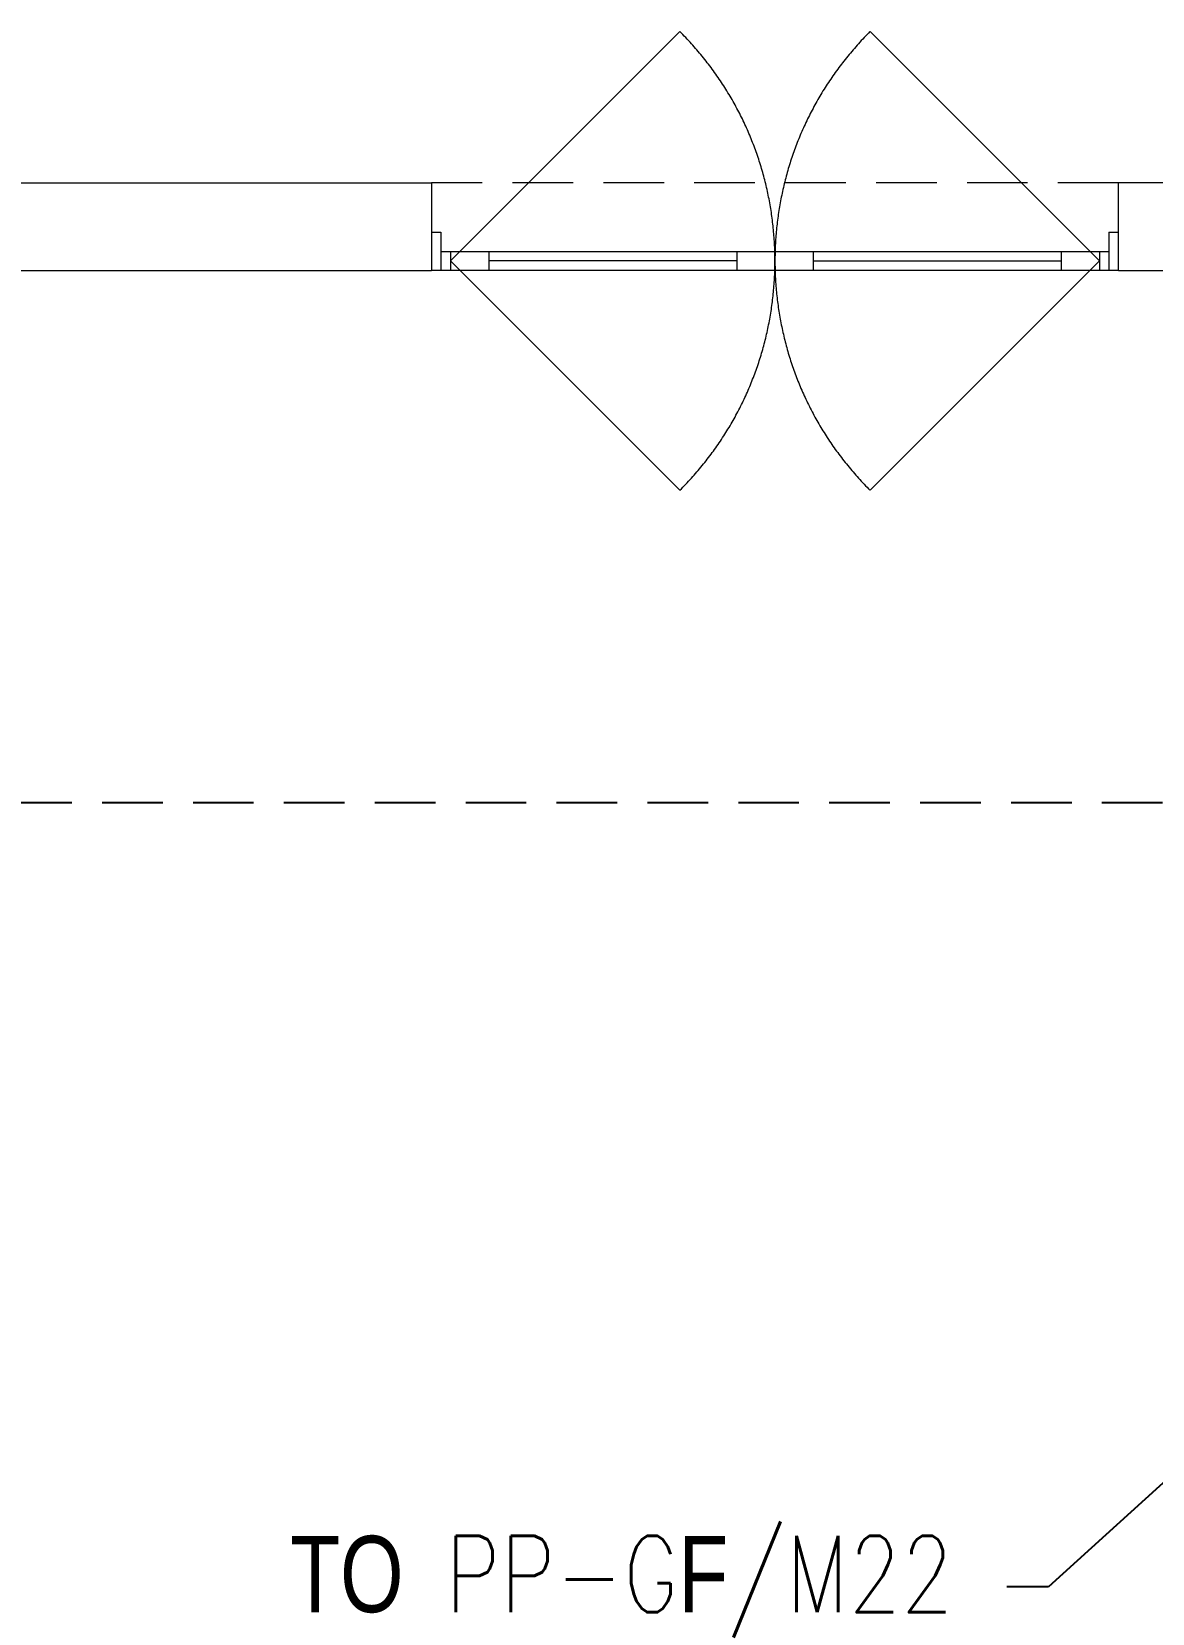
# Model space of a CAD drawing. Header units: inches. Extents: x -12418 to 57169, y -29325 to 19878.
# Drawn here: x 42371 to 45307, y 5053 to 9199 of the extents above; entities that cross this region are included whole.
import ezdxf
from ezdxf import colors
from ezdxf.entities.mleader import LeaderData, LeaderLine
from ezdxf.math import Vec2, Vec3

# ---------------------------------------------------------------- set-up
doc = ezdxf.new("R2010")
doc.units = ezdxf.units.IN
doc.header["$LTSCALE"] = 25
doc.header["$MEASUREMENT"] = 0
for name, pattern in [('00-Ground Floor$0$DASHED', [0.75, 0.5, -0.25]), ('00-Ground Floor$0$HIDDEN', [9.525, 6.35, -3.175]), ('DASHDOT', [25.4, 12.7, -6.35, 0, -6.35]), ('HIDDEN', [9.525, 6.35, -3.175])]:
    doc.linetypes.add(name, pattern=pattern)
doc.layers.get('0').update_dxf_attribs({"color": 8})
for name, color, linetype, lineweight in [('00-Ground Floor$0$Aluminum', 251, 'Continuous', 5), ('00-Ground Floor$0$Proj', 251, 'Continuous', 5), ('00-Ground Floor$0$Walls', 251, 'Continuous', 5), ('E-LITE-CIRC @ 100', 6, 'Continuous', 25), ('E-LITE-CLNG-CNDT', 6, 'DASHDOT', 35), ('E-POWR-FLOR-CNDT', 6, 'HIDDEN', 25)]:
    doc.layers.add(name, color=color, linetype=linetype, lineweight=lineweight)
doc.styles.add('DC_Simplex', font='SIMPLEX.shx', dxfattribs={"width": 0.7})

# ---------------------------------------------------------------- blocks, each defined once
blk = doc.blocks.new('00-Ground Floor')
at = {"layer": '00-Ground Floor$0$Aluminum', "linetype": '00-Ground Floor$0$DASHED', "ltscale": 300}
for p, q in [((43467.9, 8597.6, 0), (44069, 9198.6, 0)), ((45167.9, 8597.6, 0), (44566.9, 9198.6, 0)), ((43467.9, 8597.6, 0), (44069, 7996.5, 0)), ((45167.9, 8597.6, 0), (44566.9, 7996.5, 0))]:
    blk.add_line(p, q, dxfattribs=at)
at = {"layer": '00-Ground Floor$0$Aluminum'}
for p, q in [((43417.9, 8672.6, 0), (43442.9, 8672.6, 0)), ((43442.9, 8672.6, 0), (43442.9, 8572.6, 0)), ((45192.9, 8672.6, 0), (45192.9, 8572.6, 0)), ((45192.9, 8672.6, 0), (45217.9, 8672.6, 0)), ((43442.9, 8622.6, 0), (45192.9, 8622.6, 0)), ((43467.9, 8622.6, 0), (43467.9, 8572.6, 0)), ((43567.9, 8622.6, 0), (43567.9, 8572.6, 0)), ((44217.9, 8597.6, 0), (43567.9, 8597.6, 0)), ((44217.9, 8622.6, 0), (44217.9, 8572.6, 0)), ((44317.9, 8622.6, 0), (44317.9, 8572.6, 0)), ((44417.9, 8622.6, 0), (44417.9, 8572.6, 0)), ((44417.9, 8597.6, 0), (45067.9, 8597.6, 0)), ((45067.9, 8622.6, 0), (45067.9, 8572.6, 0)), ((45167.9, 8622.6, 0), (45167.9, 8572.6, 0)), ((45217.9, 8572.6, 0), (43417.9, 8572.6, 0))]:
    blk.add_line(p, q, dxfattribs=at)
at = {"layer": '00-Ground Floor$0$Aluminum', "linetype": '00-Ground Floor$0$DASHED', "ltscale": 300}
for centre, start, end in [((43467.9, 8597.6, 0), 315, 45), ((45167.9, 8597.6, 0), 135, 225)]:
    blk.add_arc(centre, 850, start, end, dxfattribs=at)
at = {"layer": '00-Ground Floor$0$Proj', "linetype": '00-Ground Floor$0$HIDDEN'}
blk.add_line((45217.9, 8802.6, 0), (43417.9, 8802.6, 0), dxfattribs=at)
at = {"layer": '00-Ground Floor$0$Walls'}
for p, q in [((41809.9, 8802.6, 0), (43417.9, 8802.6, 0)), ((43417.9, 8802.6, 0), (43417.9, 8572.6, 0)), ((45217.9, 8572.6, 0), (45217.9, 8802.6, 0)), ((48367.4, 8802.6, 0), (45217.9, 8802.6, 0)), ((41794.2, 8572.6, 0), (43417.9, 8572.6, 0)), ((45217.9, 8572.6, 0), (46197.9, 8572.6, 0))]:
    blk.add_line(p, q, dxfattribs=at)
blk = doc.blocks.new('ARR0W')
at = {"color": 45}
blk.add_ellipse((0, 0), major_axis=(0.4, 0), ratio=0.4, dxfattribs=at)
at = {"color": 45, "ltscale": 0.5}
blk.add_solid([(-1.4, 0.167), (-0.4, 0), (-1.4, -0.167)], dxfattribs=at)

msp = doc.modelspace()

# ---------------------------------------------------------------- linework, layer by layer
at = {"layer": 'E-POWR-FLOR-CNDT', "elevation": 0}
msp.add_lwpolyline([(40537.9, 7096.3), (40597.1, 7155.6, -0.198912), (40650.2, 7177.6), (48540.5, 7177.6, -0.198912), (48593.5, 7155.6), (48694.2, 7054.9)], format="xyb", dxfattribs=at)

# ---------------------------------------------------------------- block references
at = {"layer": 'E-LITE-CLNG-CNDT'}
msp.add_blockref('00-Ground Floor', (0, 0), dxfattribs=at)

# ---------------------------------------------------------------- leaders
at = {"layer": 'E-LITE-CIRC @ 100'}
ml = msp.add_multileader_mtext('Standard', dxfattribs=at)
ml.set_content('{\\Fdc_el_romans|c0;\\W0.8;TO\\Fromans|c0; \\Fsimplex|c0;PP-G\\Fdc_el_romans|c0;F\\Fsimplex|c0;/M22}', color=256, style='DC_Simplex')
ml.set_leader_properties()
ml.set_arrow_properties(name='ARR0W')
ml.build(insert=Vec2(0, 0))
ml.multileader.update_dxf_attribs({"dogleg_length": 200, "arrow_head_size": 140, "scale": 100})
ctx = ml.context
ctx.base_point, ctx.scale, ctx.char_height, ctx.arrow_head_size, ctx.landing_gap_size, ctx.plane_origin, ctx.plane_x_axis, ctx.plane_y_axis = Vec3(42755.8, 5122.3, 0), 100, 200, 140, 140, Vec3(54039.4, 962.8, 0), Vec3(1, 0.000001, 0), Vec3(-0.000001, 1, 0)
ctx.text_align_type = 2
notes = []
notes.append((ctx, [(1, (1, 1, 0), (45034.1, 5122.3, 0), (-1, -0.000001, 0), 108.8, [(0, [(45919.6, 5925.7, 0)], 0, [])])]))
ctx.mtext.insert, ctx.mtext.text_direction, ctx.mtext.rotation, ctx.mtext.alignment, ctx.mtext.flow_direction = Vec3(44785.4, 5255.7, 0), Vec3(1, 0.000001, 0), 0.000001, 3, 5
for ctx, leaders in notes:
    for number, flags, end, landing, length, lines in leaders:
        leader = LeaderData()
        leader.index, (leader.has_last_leader_line, leader.has_dogleg_vector, leader.attachment_direction) = number, flags
        leader.last_leader_point, leader.dogleg_vector, leader.dogleg_length = Vec3(end), Vec3(landing), length
        for number, points, colour, breaks in lines:
            line = LeaderLine()
            line.index, line.vertices, line.color, line.breaks = number, Vec3.list(points), colors.encode_raw_color(colour), breaks
            leader.lines.append(line)
        ctx.leaders.append(leader)

doc.saveas('drawing.dxf')
